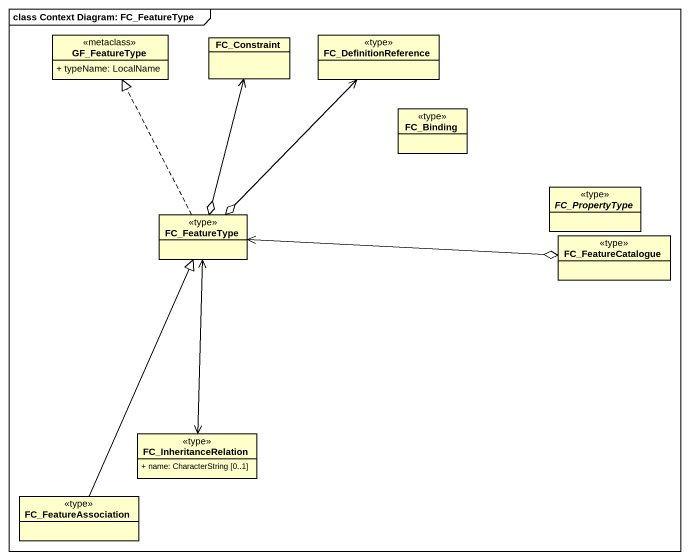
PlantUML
@startuml
mainframe class Context Diagram: FC_FeatureType
hide circle
hide empty members
skinparam classAttributeIconSize 0
class GF_FeatureType <<metaclass>> {
  + typeName: LocalName
}
class FC_Constraint
class FC_DefinitionReference <<type>>
class FC_Binding <<type>>
abstract class FC_PropertyType <<type>>
class FC_FeatureType <<type>>
class FC_FeatureCatalogue <<type>>
class FC_InheritanceRelation <<type>> {
  + name: CharacterString [0..1]
}
class FC_FeatureAssociation <<type>>
FC_FeatureType .up.|> GF_FeatureType
FC_FeatureType o-up-> FC_Constraint
FC_FeatureType o-up-> FC_DefinitionReference
FC_FeatureType <-right-o FC_FeatureCatalogue
FC_InheritanceRelation <-up-> FC_FeatureType
FC_InheritanceRelation <-up-> FC_FeatureType
FC_FeatureAssociation -up-|> FC_FeatureType
@enduml
